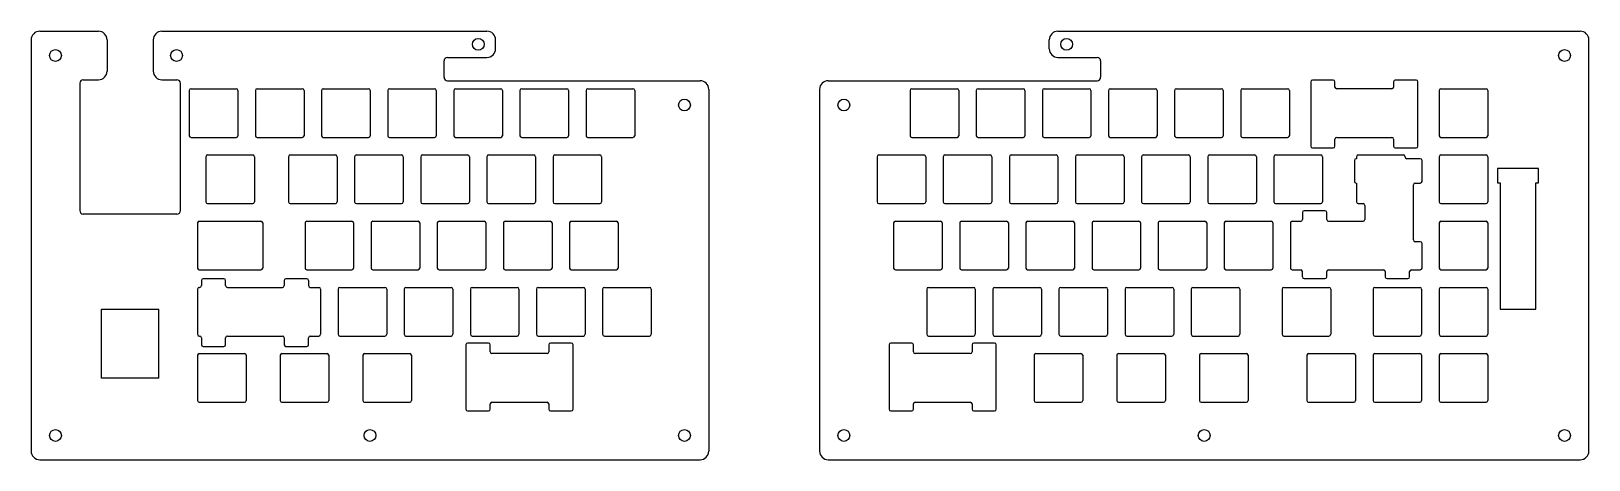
# Model space of a CAD drawing. Header units: millimetres. Extents: x 38 to 487, y 14 to 137.
import ezdxf

# ---------------------------------------------------------------- set-up
doc = ezdxf.new("R2010")
doc.units = ezdxf.units.MM

msp = doc.modelspace()

# ---------------------------------------------------------------- linework, layer by layer
for p, q in [((37.92, 134.79), (37.92, 16.44)), ((40.42, 137.29), (57.3, 137.29)), ((59.8, 134.79), (59.8, 125.79)), ((73.1, 134.79), (73.1, 125.79)), ((75.6, 137.29), (169.22, 137.29)), ((171.72, 132.24), (171.72, 134.79)), ((331.21, 132.24), (331.21, 134.79)), ((333.71, 137.29), (484.16, 137.29)), ((486.66, 16.44), (486.66, 134.79)), ((156.87, 124.04), (156.87, 128.74)), ((157.87, 129.74), (169.22, 129.74)), ((333.71, 129.74), (345.02, 129.74)), ((346.02, 128.74), (346.02, 124.04)), ((51.92, 122.29), (51.92, 85.65)), ((52.92, 123.29), (57.3, 123.29)), ((75.6, 123.29), (79.91, 123.29)), ((80.91, 85.65), (80.91, 122.29)), ((157.87, 123.04), (230.62, 123.04)), ((267.54, 123.04), (345.02, 123.04)), ((406.53, 122.71), (406.53, 104.21)), ((413.03, 123.21), (407.03, 123.21)), ((413.53, 121.21), (413.53, 122.71)), ((430.41, 122.71), (430.41, 121.21)), ((436.91, 123.21), (430.91, 123.21)), ((437.41, 104.21), (437.41, 122.71)), ((83.49, 120.21), (83.49, 107.21)), ((83.99, 120.71), (96.99, 120.71)), ((97.49, 120.21), (97.49, 107.21)), ((102.54, 120.21), (102.54, 107.21)), ((103.04, 120.71), (116.04, 120.71)), ((116.54, 120.21), (116.54, 107.21)), ((121.59, 120.21), (121.59, 107.21)), ((122.09, 120.71), (135.09, 120.71)), ((135.59, 120.21), (135.59, 107.21)), ((140.64, 120.21), (140.64, 107.21)), ((141.14, 120.71), (154.14, 120.71)), ((154.64, 120.21), (154.64, 107.21)), ((159.69, 120.21), (159.69, 107.21)), ((160.19, 120.71), (173.19, 120.71)), ((173.69, 120.21), (173.69, 107.21)), ((178.74, 120.21), (178.74, 107.21)), ((179.24, 120.71), (192.24, 120.71)), ((192.74, 120.21), (192.74, 107.21)), ((197.79, 120.21), (197.79, 107.21)), ((198.29, 120.71), (211.29, 120.71)), ((211.79, 120.21), (211.79, 107.21)), ((233.12, 120.54), (233.12, 16.44)), ((265.04, 120.54), (265.04, 16.44)), ((291.14, 120.21), (291.14, 107.21)), ((291.64, 120.71), (304.64, 120.71)), ((305.14, 120.21), (305.14, 107.21)), ((310.19, 120.21), (310.19, 107.21)), ((310.69, 120.71), (323.69, 120.71)), ((324.19, 120.21), (324.19, 107.21)), ((329.24, 120.21), (329.24, 107.21)), ((329.74, 120.71), (342.74, 120.71)), ((343.24, 120.21), (343.24, 107.21)), ((348.29, 120.21), (348.29, 107.21)), ((348.79, 120.71), (361.79, 120.71)), ((362.29, 120.21), (362.29, 107.21)), ((367.34, 120.21), (367.34, 107.21)), ((367.84, 120.71), (380.84, 120.71)), ((381.34, 120.21), (381.34, 107.21)), ((386.39, 120.21), (386.39, 107.21)), ((386.89, 120.71), (399.89, 120.71)), ((400.39, 120.21), (400.39, 107.21)), ((429.91, 120.71), (414.03, 120.71)), ((443.54, 120.21), (443.54, 107.21)), ((444.04, 120.71), (457.04, 120.71)), ((457.54, 120.21), (457.54, 107.21)), ((83.99, 106.71), (96.99, 106.71)), ((103.04, 106.71), (116.04, 106.71)), ((122.09, 106.71), (135.09, 106.71)), ((141.14, 106.71), (154.14, 106.71)), ((160.19, 106.71), (173.19, 106.71)), ((179.24, 106.71), (192.24, 106.71)), ((198.29, 106.71), (211.29, 106.71)), ((291.64, 106.71), (304.64, 106.71)), ((310.69, 106.71), (323.69, 106.71)), ((329.74, 106.71), (342.74, 106.71)), ((348.79, 106.71), (361.79, 106.71)), ((367.84, 106.71), (380.84, 106.71)), ((386.89, 106.71), (399.89, 106.71)), ((407.03, 103.71), (413.03, 103.71)), ((413.53, 104.21), (413.53, 106.21)), ((414.03, 106.71), (429.91, 106.71)), ((430.41, 106.21), (430.41, 104.21)), ((430.91, 103.71), (436.91, 103.71)), ((444.04, 106.71), (457.04, 106.71)), ((88.25, 101.16), (88.25, 88.16)), ((88.75, 101.66), (101.75, 101.66)), ((102.25, 101.16), (102.25, 88.16)), ((112.06, 101.16), (112.06, 88.16)), ((112.56, 101.66), (125.56, 101.66)), ((126.06, 101.16), (126.06, 88.16)), ((131.11, 101.16), (131.11, 88.16)), ((131.61, 101.66), (144.61, 101.66)), ((145.11, 101.16), (145.11, 88.16)), ((150.16, 101.16), (150.16, 88.16)), ((150.66, 101.66), (163.66, 101.66)), ((164.16, 101.16), (164.16, 88.16)), ((169.21, 101.16), (169.21, 88.16)), ((169.71, 101.66), (182.71, 101.66)), ((183.21, 101.16), (183.21, 88.16)), ((188.26, 101.16), (188.26, 88.16)), ((188.76, 101.66), (201.76, 101.66)), ((202.26, 101.16), (202.26, 88.16)), ((281.62, 101.16), (281.62, 88.16)), ((282.12, 101.66), (295.12, 101.66)), ((295.62, 101.16), (295.62, 88.16)), ((300.67, 101.16), (300.67, 88.16)), ((301.17, 101.66), (314.17, 101.66)), ((314.67, 101.16), (314.67, 88.16)), ((319.72, 101.16), (319.72, 88.16)), ((320.22, 101.66), (333.22, 101.66)), ((333.72, 101.16), (333.72, 88.16)), ((338.77, 101.16), (338.77, 88.16)), ((339.27, 101.66), (352.27, 101.66)), ((352.77, 101.16), (352.77, 88.16)), ((357.82, 101.16), (357.82, 88.16)), ((358.32, 101.66), (371.32, 101.66)), ((371.82, 101.16), (371.82, 88.16)), ((376.87, 101.16), (376.87, 88.16)), ((377.37, 101.66), (390.37, 101.66)), ((390.87, 101.16), (390.87, 88.16)), ((395.92, 101.16), (395.92, 88.16)), ((396.42, 101.66), (409.42, 101.66)), ((409.92, 101.16), (409.92, 88.16)), ((419.11, 100.07), (419.11, 94.07)), ((419.73, 100.57), (419.61, 100.57)), ((419.73, 101.16), (419.73, 100.57)), ((420.23, 101.66), (433.23, 101.66)), ((433.73, 101.16), (433.73, 101.07)), ((438.11, 100.57), (434.23, 100.57)), ((438.61, 94.07), (438.61, 100.07)), ((443.54, 101.16), (443.54, 88.16)), ((444.04, 101.66), (457.04, 101.66)), ((457.54, 101.16), (457.54, 88.16)), ((472.13, 97.78), (460.38, 97.78)), ((460.38, 97.78), (460.38, 93.63)), ((472.13, 93.63), (472.13, 97.78)), ((419.61, 93.57), (419.73, 93.57)), ((419.73, 93.57), (419.73, 88.16)), ((436.11, 77.2), (436.11, 93.07)), ((436.61, 93.57), (438.11, 93.57)), ((460.38, 93.63), (461.08, 93.63)), ((461.08, 93.63), (461.08, 57.32)), ((471.43, 93.63), (472.13, 93.63)), ((471.43, 57.32), (471.43, 93.63)), ((88.75, 87.66), (101.75, 87.66)), ((112.56, 87.66), (125.56, 87.66)), ((131.61, 87.66), (144.61, 87.66)), ((150.66, 87.66), (163.66, 87.66)), ((169.71, 87.66), (182.71, 87.66)), ((188.76, 87.66), (201.76, 87.66)), ((282.12, 87.66), (295.12, 87.66)), ((301.17, 87.66), (314.17, 87.66)), ((320.22, 87.66), (333.22, 87.66)), ((339.27, 87.66), (352.27, 87.66)), ((358.32, 87.66), (371.32, 87.66)), ((377.37, 87.66), (390.37, 87.66)), ((396.42, 87.66), (409.42, 87.66)), ((410.65, 85.61), (404.65, 85.61)), ((420.23, 87.66), (421.61, 87.66)), ((422.11, 87.16), (422.11, 83.11)), ((444.04, 87.66), (457.04, 87.66)), ((79.91, 84.65), (52.92, 84.65)), ((85.87, 82.11), (85.87, 69.11)), ((86.37, 82.61), (104.13, 82.61)), ((104.63, 82.11), (104.63, 69.11)), ((116.82, 82.11), (116.82, 69.11)), ((117.32, 82.61), (130.32, 82.61)), ((130.82, 82.11), (130.82, 69.11)), ((135.87, 82.11), (135.87, 69.11)), ((136.37, 82.61), (149.37, 82.61)), ((149.87, 82.11), (149.87, 69.11)), ((154.92, 82.11), (154.92, 69.11)), ((155.42, 82.61), (168.42, 82.61)), ((168.92, 82.11), (168.92, 69.11)), ((173.97, 82.11), (173.97, 69.11)), ((174.47, 82.61), (187.47, 82.61)), ((187.97, 82.11), (187.97, 69.11)), ((193.02, 82.11), (193.02, 69.11)), ((193.52, 82.61), (206.52, 82.61)), ((207.02, 82.11), (207.02, 69.11)), ((286.38, 82.11), (286.38, 69.11)), ((286.88, 82.61), (299.88, 82.61)), ((300.38, 82.11), (300.38, 69.11)), ((305.43, 82.11), (305.43, 69.11)), ((305.93, 82.61), (318.93, 82.61)), ((319.43, 82.11), (319.43, 69.11)), ((324.48, 82.11), (324.48, 69.11)), ((324.98, 82.61), (337.98, 82.61)), ((338.48, 82.11), (338.48, 69.11)), ((343.53, 82.11), (343.53, 69.11)), ((344.03, 82.61), (357.03, 82.61)), ((357.53, 82.11), (357.53, 69.11)), ((362.58, 82.11), (362.58, 69.11)), ((363.08, 82.61), (376.08, 82.61)), ((376.58, 82.11), (376.58, 69.11)), ((381.63, 82.11), (381.63, 69.11)), ((382.13, 82.61), (395.13, 82.61)), ((395.63, 82.11), (395.63, 69.11)), ((400.68, 82.11), (400.68, 69.11)), ((401.18, 82.61), (403.65, 82.61)), ((404.15, 85.11), (404.15, 83.11)), ((411.15, 83.11), (411.15, 85.11)), ((411.65, 82.61), (421.61, 82.61)), ((443.54, 82.11), (443.54, 69.11)), ((444.04, 82.61), (457.04, 82.61)), ((457.54, 82.11), (457.54, 69.11)), ((438.11, 76.7), (436.61, 76.7)), ((438.61, 69.11), (438.61, 76.2)), ((86.37, 68.61), (104.13, 68.61)), ((117.32, 68.61), (130.32, 68.61)), ((136.37, 68.61), (149.37, 68.61)), ((155.42, 68.61), (168.42, 68.61)), ((174.47, 68.61), (187.47, 68.61)), ((193.52, 68.61), (206.52, 68.61)), ((286.88, 68.61), (299.88, 68.61)), ((305.93, 68.61), (318.93, 68.61)), ((324.98, 68.61), (337.98, 68.61)), ((344.03, 68.61), (357.03, 68.61)), ((363.08, 68.61), (376.08, 68.61)), ((382.13, 68.61), (395.13, 68.61)), ((401.18, 68.61), (403.65, 68.61)), ((404.15, 66.61), (404.15, 68.11)), ((411.15, 66.61), (411.15, 68.11)), ((411.65, 68.61), (427.53, 68.61)), ((428.03, 68.11), (428.03, 66.61)), ((435.03, 66.61), (435.03, 68.11)), ((435.53, 68.61), (438.11, 68.61)), ((444.04, 68.61), (457.04, 68.61)), ((85.87, 63.06), (85.87, 50.06)), ((86.37, 63.56), (86.45, 63.56)), ((86.95, 65.56), (86.95, 64.06)), ((93.45, 66.06), (87.45, 66.06)), ((93.95, 64.06), (93.95, 65.56)), ((94.45, 63.56), (110.33, 63.56)), ((110.83, 65.56), (110.83, 64.06)), ((117.33, 66.06), (111.33, 66.06)), ((117.83, 65.56), (117.83, 64.06)), ((118.33, 63.56), (120.8, 63.56)), ((121.3, 63.06), (121.3, 50.06)), ((126.35, 63.06), (126.35, 50.06)), ((126.85, 63.56), (139.85, 63.56)), ((140.35, 63.06), (140.35, 50.06)), ((145.4, 63.06), (145.4, 50.06)), ((145.9, 63.56), (158.9, 63.56)), ((159.4, 63.06), (159.4, 50.06)), ((164.45, 63.06), (164.45, 50.06)), ((164.95, 63.56), (177.95, 63.56)), ((178.45, 63.06), (178.45, 50.06)), ((183.5, 63.06), (183.5, 50.06)), ((184, 63.56), (197, 63.56)), ((197.5, 63.06), (197.5, 50.06)), ((202.55, 63.06), (202.55, 50.06)), ((203.05, 63.56), (216.05, 63.56)), ((216.55, 63.06), (216.55, 50.06)), ((295.91, 63.06), (295.91, 50.06)), ((296.41, 63.56), (309.41, 63.56)), ((309.91, 63.06), (309.91, 50.06)), ((314.96, 63.06), (314.96, 50.06)), ((315.46, 63.56), (328.46, 63.56)), ((328.96, 63.06), (328.96, 50.06)), ((334.01, 63.06), (334.01, 50.06)), ((334.51, 63.56), (347.51, 63.56)), ((348.01, 63.06), (348.01, 50.06)), ((353.06, 63.06), (353.06, 50.06)), ((353.56, 63.56), (366.56, 63.56)), ((367.06, 63.06), (367.06, 50.06)), ((372.11, 63.06), (372.11, 50.06)), ((372.61, 63.56), (385.61, 63.56)), ((386.11, 63.06), (386.11, 50.06)), ((398.3, 63.06), (398.3, 50.06)), ((398.8, 63.56), (411.8, 63.56)), ((404.65, 66.11), (410.65, 66.11)), ((412.3, 63.06), (412.3, 50.06)), ((424.49, 63.06), (424.49, 50.06)), ((424.99, 63.56), (437.99, 63.56)), ((428.53, 66.11), (434.53, 66.11)), ((438.49, 63.06), (438.49, 50.06)), ((443.54, 63.06), (443.54, 50.06)), ((444.04, 63.56), (457.04, 63.56)), ((457.54, 63.06), (457.54, 50.06)), ((58.18, 57.25), (74.73, 57.25)), ((58.18, 37.4), (58.18, 57.25)), ((74.73, 37.4), (74.73, 57.25)), ((461.08, 57.32), (471.43, 57.32)), ((86.37, 49.56), (86.45, 49.56)), ((94.45, 49.56), (110.33, 49.56)), ((118.33, 49.56), (120.8, 49.56)), ((126.85, 49.56), (139.85, 49.56)), ((145.9, 49.56), (158.9, 49.56)), ((164.95, 49.56), (177.95, 49.56)), ((184, 49.56), (197, 49.56)), ((203.05, 49.56), (216.05, 49.56)), ((296.41, 49.56), (309.41, 49.56)), ((315.46, 49.56), (328.46, 49.56)), ((334.51, 49.56), (347.51, 49.56)), ((353.56, 49.56), (366.56, 49.56)), ((372.61, 49.56), (385.61, 49.56)), ((398.8, 49.56), (411.8, 49.56)), ((424.99, 49.56), (437.99, 49.56)), ((444.04, 49.56), (457.04, 49.56)), ((86.95, 49.06), (86.95, 47.06)), ((87.45, 46.56), (93.45, 46.56)), ((93.95, 47.06), (93.95, 49.06)), ((110.83, 49.06), (110.83, 47.06)), ((111.33, 46.56), (117.33, 46.56)), ((117.83, 47.06), (117.83, 49.06)), ((163.16, 47.01), (163.16, 28.51)), ((169.66, 47.51), (163.66, 47.51)), ((170.16, 45.01), (170.16, 47.01)), ((187.03, 47.01), (187.03, 45.01)), ((193.53, 47.51), (187.53, 47.51)), ((194.03, 28.51), (194.03, 47.01)), ((285.09, 47.01), (285.09, 28.51)), ((291.59, 47.51), (285.59, 47.51)), ((292.09, 45.01), (292.09, 47.01)), ((308.96, 47.01), (308.96, 45.01)), ((315.46, 47.51), (309.46, 47.51)), ((315.96, 28.51), (315.96, 47.01)), ((85.87, 44.01), (85.87, 31.01)), ((86.37, 44.51), (99.37, 44.51)), ((99.87, 44.01), (99.87, 31.01)), ((109.68, 44.01), (109.68, 31.01)), ((110.18, 44.51), (123.18, 44.51)), ((123.68, 44.01), (123.68, 31.01)), ((133.49, 44.01), (133.49, 31.01)), ((133.99, 44.51), (146.99, 44.51)), ((147.49, 44.01), (147.49, 31.01)), ((186.53, 44.51), (170.66, 44.51)), ((308.46, 44.51), (292.59, 44.51)), ((326.86, 44.01), (326.86, 31.01)), ((327.36, 44.51), (340.36, 44.51)), ((340.86, 44.01), (340.86, 31.01)), ((350.67, 44.01), (350.67, 31.01)), ((351.17, 44.51), (364.17, 44.51)), ((364.67, 44.01), (364.67, 31.01)), ((374.49, 44.01), (374.49, 31.01)), ((374.99, 44.51), (387.99, 44.51)), ((388.49, 44.01), (388.49, 31.01)), ((405.44, 44.01), (405.44, 31.01)), ((405.94, 44.51), (418.94, 44.51)), ((419.44, 44.01), (419.44, 31.01)), ((424.49, 44.01), (424.49, 31.01)), ((424.99, 44.51), (437.99, 44.51)), ((438.49, 44.01), (438.49, 31.01)), ((443.54, 44.01), (443.54, 31.01)), ((444.04, 44.51), (457.04, 44.51)), ((457.54, 44.01), (457.54, 31.01)), ((74.73, 37.4), (58.18, 37.4)), ((86.37, 30.51), (99.37, 30.51)), ((110.18, 30.51), (123.18, 30.51)), ((133.99, 30.51), (146.99, 30.51)), ((163.66, 28.01), (169.66, 28.01)), ((170.16, 28.51), (170.16, 30.01)), ((170.66, 30.51), (186.53, 30.51)), ((187.03, 30.01), (187.03, 28.51)), ((187.53, 28.01), (193.53, 28.01)), ((285.59, 28.01), (291.59, 28.01)), ((292.09, 28.51), (292.09, 30.01)), ((292.59, 30.51), (308.46, 30.51)), ((308.96, 30.01), (308.96, 28.51)), ((309.46, 28.01), (315.46, 28.01)), ((327.36, 30.51), (340.36, 30.51)), ((351.17, 30.51), (364.17, 30.51)), ((374.99, 30.51), (387.99, 30.51)), ((405.94, 30.51), (418.94, 30.51)), ((424.99, 30.51), (437.99, 30.51)), ((444.04, 30.51), (457.04, 30.51)), ((40.42, 13.94), (230.62, 13.94)), ((267.54, 13.94), (484.16, 13.94))]:
    msp.add_line(p, q)
for centre in [(166.72, 133.51), (336.21, 133.51), (44.92, 130.29), (79.8, 130.29), (479.66, 130.29), (226.12, 116.04), (272.04, 116.04), (44.92, 20.94), (135.52, 20.94), (226.12, 20.94), (272.04, 20.94), (375.85, 20.94), (479.66, 20.94)]:
    msp.add_circle(centre, 1.7)
for centre, radius, start, end in [((40.42, 134.79), 2.5, 90, 180), ((57.3, 134.79), 2.5, 0, 90), ((75.6, 134.79), 2.5, 90, 180), ((169.22, 134.79), 2.5, 0, 90), ((333.71, 134.79), 2.5, 90, 180), ((484.16, 134.79), 2.5, 0, 90), ((169.22, 132.24), 2.5, 270, 0), ((333.71, 132.24), 2.5, 180, 270), ((57.3, 125.79), 2.5, 270, 0), ((75.6, 125.79), 2.5, 180, 270), ((157.87, 128.74), 1, 90, 180), ((345.02, 128.74), 1, 0, 90), ((52.92, 122.29), 1, 90, 180), ((79.91, 122.29), 1, 0, 90), ((157.87, 124.04), 1, 180, 270), ((230.62, 120.54), 2.5, 0, 90), ((267.54, 120.54), 2.5, 90, 180), ((345.02, 124.04), 1, 270, 0), ((407.03, 122.71), 0.5, 90, 180), ((413.03, 122.71), 0.5, 0, 90), ((414.03, 121.21), 0.5, 180, 270), ((429.91, 121.21), 0.5, 270, 0), ((430.91, 122.71), 0.5, 90, 180), ((436.91, 122.71), 0.5, 0, 90), ((83.99, 120.21), 0.5, 90, 180), ((96.99, 120.21), 0.5, 0, 90), ((103.04, 120.21), 0.5, 90, 180), ((116.04, 120.21), 0.5, 0, 90), ((122.09, 120.21), 0.5, 90, 180), ((135.09, 120.21), 0.5, 0, 90), ((141.14, 120.21), 0.5, 90, 180), ((154.14, 120.21), 0.5, 0, 90), ((160.19, 120.21), 0.5, 90, 180), ((173.19, 120.21), 0.5, 0, 90), ((179.24, 120.21), 0.5, 90, 180), ((192.24, 120.21), 0.5, 0, 90), ((198.29, 120.21), 0.5, 90, 180), ((211.29, 120.21), 0.5, 0, 90), ((291.64, 120.21), 0.5, 90, 180), ((304.64, 120.21), 0.5, 0, 90), ((310.69, 120.21), 0.5, 90, 180), ((323.69, 120.21), 0.5, 0, 90), ((329.74, 120.21), 0.5, 90, 180), ((342.74, 120.21), 0.5, 0, 90), ((348.79, 120.21), 0.5, 90, 180), ((361.79, 120.21), 0.5, 0, 90), ((367.84, 120.21), 0.5, 90, 180), ((380.84, 120.21), 0.5, 0, 90), ((386.89, 120.21), 0.5, 90, 180), ((399.89, 120.21), 0.5, 0, 90), ((444.04, 120.21), 0.5, 90, 180), ((457.04, 120.21), 0.5, 0, 90), ((83.99, 107.21), 0.5, 180, 270), ((96.99, 107.21), 0.5, 270, 0), ((103.04, 107.21), 0.5, 180, 270), ((116.04, 107.21), 0.5, 270, 0), ((122.09, 107.21), 0.5, 180, 270), ((135.09, 107.21), 0.5, 270, 0), ((141.14, 107.21), 0.5, 180, 270), ((154.14, 107.21), 0.5, 270, 0), ((160.19, 107.21), 0.5, 180, 270), ((173.19, 107.21), 0.5, 270, 0), ((179.24, 107.21), 0.5, 180, 270), ((192.24, 107.21), 0.5, 270, 0), ((198.29, 107.21), 0.5, 180, 270), ((211.29, 107.21), 0.5, 270, 0), ((291.64, 107.21), 0.5, 180, 270), ((304.64, 107.21), 0.5, 270, 0), ((310.69, 107.21), 0.5, 180, 270), ((323.69, 107.21), 0.5, 270, 0), ((329.74, 107.21), 0.5, 180, 270), ((342.74, 107.21), 0.5, 270, 0), ((348.79, 107.21), 0.5, 180, 270), ((361.79, 107.21), 0.5, 270, 0), ((367.84, 107.21), 0.5, 180, 270), ((380.84, 107.21), 0.5, 270, 0), ((386.89, 107.21), 0.5, 180, 270), ((399.89, 107.21), 0.5, 270, 0), ((407.03, 104.21), 0.5, 180, 270), ((413.03, 104.21), 0.5, 270, 0), ((414.03, 106.21), 0.5, 90, 180), ((429.91, 106.21), 0.5, 0, 90), ((430.91, 104.21), 0.5, 180, 270), ((436.91, 104.21), 0.5, 270, 0), ((444.04, 107.21), 0.5, 180, 270), ((457.04, 107.21), 0.5, 270, 0), ((88.75, 101.16), 0.5, 90, 180), ((101.75, 101.16), 0.5, 0, 90), ((112.56, 101.16), 0.5, 90, 180), ((125.56, 101.16), 0.5, 0, 90), ((131.61, 101.16), 0.5, 90, 180), ((144.61, 101.16), 0.5, 0, 90), ((150.66, 101.16), 0.5, 90, 180), ((163.66, 101.16), 0.5, 0, 90), ((169.71, 101.16), 0.5, 90, 180), ((182.71, 101.16), 0.5, 0, 90), ((188.76, 101.16), 0.5, 90, 180), ((201.76, 101.16), 0.5, 0, 90), ((282.12, 101.16), 0.5, 90, 180), ((295.12, 101.16), 0.5, 0, 90), ((301.17, 101.16), 0.5, 90, 180), ((314.17, 101.16), 0.5, 0, 90), ((320.22, 101.16), 0.5, 90, 180), ((333.22, 101.16), 0.5, 0, 90), ((339.27, 101.16), 0.5, 90, 180), ((352.27, 101.16), 0.5, 0, 90), ((358.32, 101.16), 0.5, 90, 180), ((371.32, 101.16), 0.5, 0, 90), ((377.37, 101.16), 0.5, 90, 180), ((390.37, 101.16), 0.5, 0, 90), ((396.42, 101.16), 0.5, 90, 180), ((409.42, 101.16), 0.5, 0, 90), ((419.61, 100.07), 0.5, 90, 180), ((420.23, 101.16), 0.5, 90, 180), ((433.23, 101.16), 0.5, 0, 90), ((434.23, 101.07), 0.5, 180, 270), ((438.11, 100.07), 0.5, 0, 90), ((444.04, 101.16), 0.5, 90, 180), ((457.04, 101.16), 0.5, 0, 90), ((419.61, 94.07), 0.5, 180, 270), ((436.61, 93.07), 0.5, 90, 180), ((438.11, 94.07), 0.5, 270, 0), ((52.92, 85.65), 1, 180, 270), ((79.91, 85.65), 1, 270, 0), ((88.75, 88.16), 0.5, 180, 270), ((101.75, 88.16), 0.5, 270, 0), ((112.56, 88.16), 0.5, 180, 270), ((125.56, 88.16), 0.5, 270, 0), ((131.61, 88.16), 0.5, 180, 270), ((144.61, 88.16), 0.5, 270, 0), ((150.66, 88.16), 0.5, 180, 270), ((163.66, 88.16), 0.5, 270, 0), ((169.71, 88.16), 0.5, 180, 270), ((182.71, 88.16), 0.5, 270, 0), ((188.76, 88.16), 0.5, 180, 270), ((201.76, 88.16), 0.5, 270, 0), ((282.12, 88.16), 0.5, 180, 270), ((295.12, 88.16), 0.5, 270, 0), ((301.17, 88.16), 0.5, 180, 270), ((314.17, 88.16), 0.5, 270, 0), ((320.22, 88.16), 0.5, 180, 270), ((333.22, 88.16), 0.5, 270, 0), ((339.27, 88.16), 0.5, 180, 270), ((352.27, 88.16), 0.5, 270, 0), ((358.32, 88.16), 0.5, 180, 270), ((371.32, 88.16), 0.5, 270, 0), ((377.37, 88.16), 0.5, 180, 270), ((390.37, 88.16), 0.5, 270, 0), ((396.42, 88.16), 0.5, 180, 270), ((404.65, 85.11), 0.5, 90, 180), ((409.42, 88.16), 0.5, 270, 0), ((410.65, 85.11), 0.5, 0, 90), ((420.23, 88.16), 0.5, 180, 270), ((421.61, 87.16), 0.5, 0, 90), ((444.04, 88.16), 0.5, 180, 270), ((457.04, 88.16), 0.5, 270, 0), ((86.37, 82.11), 0.5, 90, 180), ((104.13, 82.11), 0.5, 0, 90), ((117.32, 82.11), 0.5, 90, 180), ((130.32, 82.11), 0.5, 0, 90), ((136.37, 82.11), 0.5, 90, 180), ((149.37, 82.11), 0.5, 0, 90), ((155.42, 82.11), 0.5, 90, 180), ((168.42, 82.11), 0.5, 0, 90), ((174.47, 82.11), 0.5, 90, 180), ((187.47, 82.11), 0.5, 0, 90), ((193.52, 82.11), 0.5, 90, 180), ((206.52, 82.11), 0.5, 0, 90), ((286.88, 82.11), 0.5, 90, 180), ((299.88, 82.11), 0.5, 0, 90), ((305.93, 82.11), 0.5, 90, 180), ((318.93, 82.11), 0.5, 0, 90), ((324.98, 82.11), 0.5, 90, 180), ((337.98, 82.11), 0.5, 0, 90), ((344.03, 82.11), 0.5, 90, 180), ((357.03, 82.11), 0.5, 0, 90), ((363.08, 82.11), 0.5, 90, 180), ((376.08, 82.11), 0.5, 0, 90), ((382.13, 82.11), 0.5, 90, 180), ((395.13, 82.11), 0.5, 0, 90), ((401.18, 82.11), 0.5, 90, 180), ((403.65, 83.11), 0.5, 270, 0), ((411.65, 83.11), 0.5, 180, 270), ((421.61, 83.11), 0.5, 270, 0), ((444.04, 82.11), 0.5, 90, 180), ((457.04, 82.11), 0.5, 0, 90), ((436.61, 77.2), 0.5, 180, 270), ((438.11, 76.2), 0.5, 0, 90), ((86.37, 69.11), 0.5, 180, 270), ((104.13, 69.11), 0.5, 270, 0), ((117.32, 69.11), 0.5, 180, 270), ((130.32, 69.11), 0.5, 270, 0), ((136.37, 69.11), 0.5, 180, 270), ((149.37, 69.11), 0.5, 270, 0), ((155.42, 69.11), 0.5, 180, 270), ((168.42, 69.11), 0.5, 270, 0), ((174.47, 69.11), 0.5, 180, 270), ((187.47, 69.11), 0.5, 270, 0), ((193.52, 69.11), 0.5, 180, 270), ((206.52, 69.11), 0.5, 270, 0), ((286.88, 69.11), 0.5, 180, 270), ((299.88, 69.11), 0.5, 270, 0), ((305.93, 69.11), 0.5, 180, 270), ((318.93, 69.11), 0.5, 270, 0), ((324.98, 69.11), 0.5, 180, 270), ((337.98, 69.11), 0.5, 270, 0), ((344.03, 69.11), 0.5, 180, 270), ((357.03, 69.11), 0.5, 270, 0), ((363.08, 69.11), 0.5, 180, 270), ((376.08, 69.11), 0.5, 270, 0), ((382.13, 69.11), 0.5, 180, 270), ((395.13, 69.11), 0.5, 270, 0), ((401.18, 69.11), 0.5, 180, 270), ((403.65, 68.11), 0.5, 0, 90), ((411.65, 68.11), 0.5, 90, 180), ((427.53, 68.11), 0.5, 0, 90), ((435.53, 68.11), 0.5, 90, 180), ((438.11, 69.11), 0.5, 270, 0), ((444.04, 69.11), 0.5, 180, 270), ((457.04, 69.11), 0.5, 270, 0), ((86.37, 63.06), 0.5, 90, 180), ((86.45, 64.06), 0.5, 270, 0), ((87.45, 65.56), 0.5, 90, 180), ((93.45, 65.56), 0.5, 0, 90), ((94.45, 64.06), 0.5, 180, 270), ((110.33, 64.06), 0.5, 270, 0), ((111.33, 65.56), 0.5, 90, 180), ((117.33, 65.56), 0.5, 0, 90), ((118.33, 64.06), 0.5, 180, 270), ((120.8, 63.06), 0.5, 0, 90), ((126.85, 63.06), 0.5, 90, 180), ((139.85, 63.06), 0.5, 0, 90), ((145.9, 63.06), 0.5, 90, 180), ((158.9, 63.06), 0.5, 0, 90), ((164.95, 63.06), 0.5, 90, 180), ((177.95, 63.06), 0.5, 0, 90), ((184, 63.06), 0.5, 90, 180), ((197, 63.06), 0.5, 0, 90), ((203.05, 63.06), 0.5, 90, 180), ((216.05, 63.06), 0.5, 0, 90), ((296.41, 63.06), 0.5, 90, 180), ((309.41, 63.06), 0.5, 0, 90), ((315.46, 63.06), 0.5, 90, 180), ((328.46, 63.06), 0.5, 0, 90), ((334.51, 63.06), 0.5, 90, 180), ((347.51, 63.06), 0.5, 0, 90), ((353.56, 63.06), 0.5, 90, 180), ((366.56, 63.06), 0.5, 0, 90), ((372.61, 63.06), 0.5, 90, 180), ((385.61, 63.06), 0.5, 0, 90), ((398.8, 63.06), 0.5, 90, 180), ((404.65, 66.61), 0.5, 180, 270), ((410.65, 66.61), 0.5, 270, 0), ((411.8, 63.06), 0.5, 0, 90), ((424.99, 63.06), 0.5, 90, 180), ((428.53, 66.61), 0.5, 180, 270), ((434.53, 66.61), 0.5, 270, 0), ((437.99, 63.06), 0.5, 0, 90), ((444.04, 63.06), 0.5, 90, 180), ((457.04, 63.06), 0.5, 0, 90), ((86.37, 50.06), 0.5, 180, 270), ((86.45, 49.06), 0.5, 0, 90), ((94.45, 49.06), 0.5, 90, 180), ((110.33, 49.06), 0.5, 0, 90), ((118.33, 49.06), 0.5, 90, 180), ((120.8, 50.06), 0.5, 270, 0), ((126.85, 50.06), 0.5, 180, 270), ((139.85, 50.06), 0.5, 270, 0), ((145.9, 50.06), 0.5, 180, 270), ((158.9, 50.06), 0.5, 270, 0), ((164.95, 50.06), 0.5, 180, 270), ((177.95, 50.06), 0.5, 270, 0), ((184, 50.06), 0.5, 180, 270), ((197, 50.06), 0.5, 270, 0), ((203.05, 50.06), 0.5, 180, 270), ((216.05, 50.06), 0.5, 270, 0), ((296.41, 50.06), 0.5, 180, 270), ((309.41, 50.06), 0.5, 270, 0), ((315.46, 50.06), 0.5, 180, 270), ((328.46, 50.06), 0.5, 270, 0), ((334.51, 50.06), 0.5, 180, 270), ((347.51, 50.06), 0.5, 270, 0), ((353.56, 50.06), 0.5, 180, 270), ((366.56, 50.06), 0.5, 270, 0), ((372.61, 50.06), 0.5, 180, 270), ((385.61, 50.06), 0.5, 270, 0), ((398.8, 50.06), 0.5, 180, 270), ((411.8, 50.06), 0.5, 270, 0), ((424.99, 50.06), 0.5, 180, 270), ((437.99, 50.06), 0.5, 270, 0), ((444.04, 50.06), 0.5, 180, 270), ((457.04, 50.06), 0.5, 270, 0), ((87.45, 47.06), 0.5, 180, 270), ((93.45, 47.06), 0.5, 270, 0), ((111.33, 47.06), 0.5, 180, 270), ((117.33, 47.06), 0.5, 270, 0), ((163.66, 47.01), 0.5, 90, 180), ((169.66, 47.01), 0.5, 0, 90), ((170.66, 45.01), 0.5, 180, 270), ((186.53, 45.01), 0.5, 270, 0), ((187.53, 47.01), 0.5, 90, 180), ((193.53, 47.01), 0.5, 0, 90), ((285.59, 47.01), 0.5, 90, 180), ((291.59, 47.01), 0.5, 0, 90), ((292.59, 45.01), 0.5, 180, 270), ((308.46, 45.01), 0.5, 270, 0), ((309.46, 47.01), 0.5, 90, 180), ((315.46, 47.01), 0.5, 0, 90), ((86.37, 44.01), 0.5, 90, 180), ((99.37, 44.01), 0.5, 0, 90), ((110.18, 44.01), 0.5, 90, 180), ((123.18, 44.01), 0.5, 0, 90), ((133.99, 44.01), 0.5, 90, 180), ((146.99, 44.01), 0.5, 0, 90), ((327.36, 44.01), 0.5, 90, 180), ((340.36, 44.01), 0.5, 0, 90), ((351.17, 44.01), 0.5, 90, 180), ((364.17, 44.01), 0.5, 0, 90), ((374.99, 44.01), 0.5, 90, 180), ((387.99, 44.01), 0.5, 0, 90), ((405.94, 44.01), 0.5, 90, 180), ((418.94, 44.01), 0.5, 0, 90), ((424.99, 44.01), 0.5, 90, 180), ((437.99, 44.01), 0.5, 0, 90), ((444.04, 44.01), 0.5, 90, 180), ((457.04, 44.01), 0.5, 0, 90), ((86.37, 31.01), 0.5, 180, 270), ((99.37, 31.01), 0.5, 270, 0), ((110.18, 31.01), 0.5, 180, 270), ((123.18, 31.01), 0.5, 270, 0), ((133.99, 31.01), 0.5, 180, 270), ((146.99, 31.01), 0.5, 270, 0), ((163.66, 28.51), 0.5, 180, 270), ((169.66, 28.51), 0.5, 270, 0), ((170.66, 30.01), 0.5, 90, 180), ((186.53, 30.01), 0.5, 0, 90), ((187.53, 28.51), 0.5, 180, 270), ((193.53, 28.51), 0.5, 270, 0), ((285.59, 28.51), 0.5, 180, 270), ((291.59, 28.51), 0.5, 270, 0), ((292.59, 30.01), 0.5, 90, 180), ((308.46, 30.01), 0.5, 0, 90), ((309.46, 28.51), 0.5, 180, 270), ((315.46, 28.51), 0.5, 270, 0), ((327.36, 31.01), 0.5, 180, 270), ((340.36, 31.01), 0.5, 270, 0), ((351.17, 31.01), 0.5, 180, 270), ((364.17, 31.01), 0.5, 270, 0), ((374.99, 31.01), 0.5, 180, 270), ((387.99, 31.01), 0.5, 270, 0), ((405.94, 31.01), 0.5, 180, 270), ((418.94, 31.01), 0.5, 270, 0), ((424.99, 31.01), 0.5, 180, 270), ((437.99, 31.01), 0.5, 270, 0), ((444.04, 31.01), 0.5, 180, 270), ((457.04, 31.01), 0.5, 270, 0), ((40.42, 16.44), 2.5, 180, 270), ((230.62, 16.44), 2.5, 270, 0), ((267.54, 16.44), 2.5, 180, 270), ((484.16, 16.44), 2.5, 270, 0)]:
    msp.add_arc(centre, radius, start, end)

doc.saveas('drawing.dxf')
